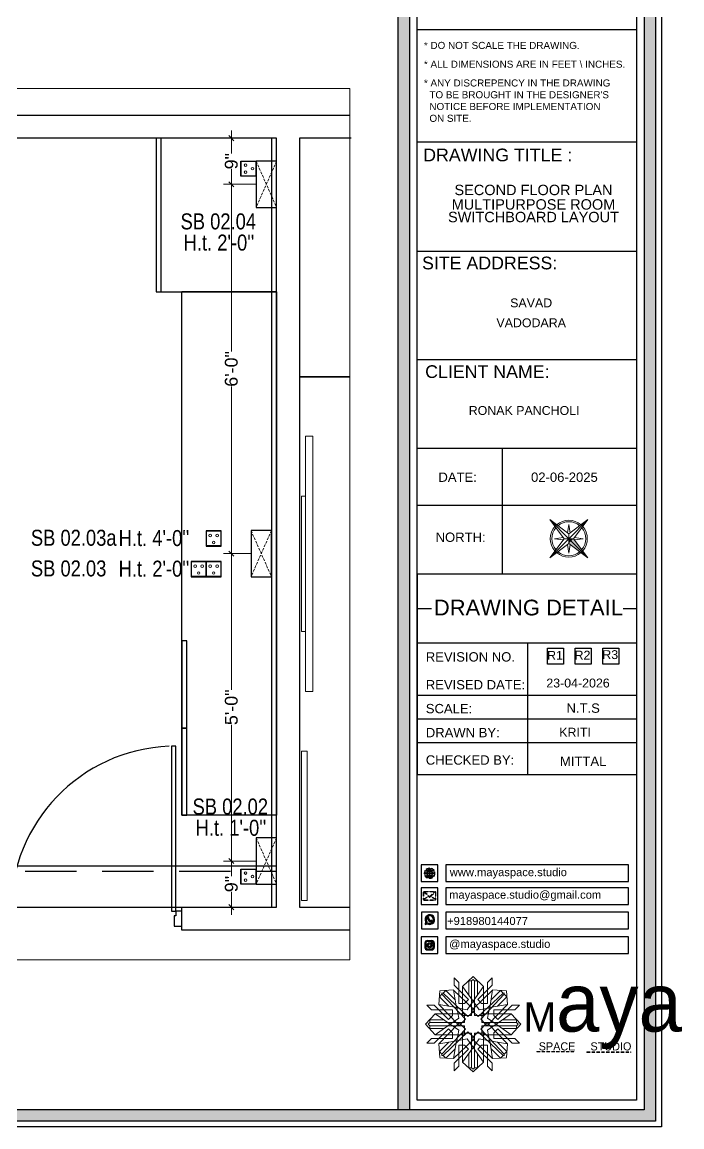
# Model space of a CAD drawing. Header units: millimetres. Extents: x 145796 to 148307, y -176303 to -174465.
# Drawn here: x 146102.1 to 146230.8, y -175197.9 to -174982.4 of the extents above; entities that cross this region are included whole.
import ezdxf
from ezdxf.enums import TextEntityAlignment as Align

# ---------------------------------------------------------------- set-up
doc = ezdxf.new("R2010")
doc.units = ezdxf.units.MM
doc.header["$MEASUREMENT"] = 0
doc.header["$PDMODE"] = 2
for name, pattern in [('DASHED', [0.75, 0.5, -0.25]), ('DASHED2', [0.375, 0.25, -0.125]), ('DASHEDX2', [1.5, 1, -0.5])]:
    doc.linetypes.add(name, pattern=pattern)
doc.layers.get('Defpoints').update_dxf_attribs({"color": 220})
doc.layers.add('AR ELE-5', color=134, linetype='Continuous')
for name, color, linetype, lineweight in [('Dimension', 10, 'DASHEDX2', 20), ('ELEC-wires', 1, 'DASHED2', 13), ('ELEVATION ( SPIRAL STAIR )', 250, 'Continuous', 9), ('FUR1', 1, 'Continuous', 0), ('FURNITURE', 32, 'Continuous', 9), ('FURNITURE-1', 252, 'Continuous', 13), ('hatch-rcc', 251, 'Continuous', 9), ('Labelling', 1, 'Continuous', 25), ('NAME PLATE', 7, 'Continuous', 25), ('SECOND FLOOR', 7, 'Continuous', 9), ('SECOND FLOOR  ( PLINE )', 251, 'Continuous', 30), ('title block', 7, 'Continuous', 9), ('wall', 7, 'Continuous', 30)]:
    doc.layers.add(name, color=color, linetype=linetype, lineweight=lineweight)
doc.layers.add('XX~SLAB ( PLINE )', color=251, linetype='Continuous', plot=False)
doc.styles.add('Aerial', font='arial.ttf')
doc.styles.add('Arial', font='arial.ttf')
doc.styles.get("Standard").update_dxf_attribs({"font": 'arial.ttf', "height": 6})
doc.styles.add('style4', font='ARIALN.TTF')
doc.dimstyles.new('Cn_BT_9 ( BOLD )', dxfattribs={"dimtxt": 2.5, "dimasz": 1, "dimexe": 1.5, "dimexo": 0, "dimgap": 0.09, "dimtad": 0, "dimdec": 0, "dimzin": 3, "dimdsep": 46, "dimlunit": 4, "dimtxsty": 'Aerial', "dimblk": 'OBLIQUE', "dimcen": 0.09, "dimdle": 1.5, "dimclrd": 1, "dimclre": 1, "dimclrt": 5, "dimadec": 0, "dimazin": 0, "dimtfac": 0.75, "dimtdec": 0, "dimtofl": 0, "dimtmove": 0, "dimatfit": 3, "dimldrblk": 'OBLIQUE', "dimfxl": 0, "dimtolj": 1, "dimtzin": 0, "dimlwd": 15, "dimlwe": 15, "dimarcsym": 0})

# ---------------------------------------------------------------- blocks, each defined once
blk = doc.blocks.new('ceiling')
at = {"layer": 'FURNITURE', "color": 9, "lineweight": 30, "true_color": 0xc7c8ca}
for p, q in [((142904.89, -176849.37, -0.13), (143012.89, -176849.37, -0.13)), ((142902.89, -176935.37, -0.13), (142902.89, -176851.37, -0.13)), ((143014.89, -176851.37, -0.13), (143014.89, -176880.36, -0.13)), ((142907.89, -176852.37, -0.13), (143014.89, -176852.37, -0.13)), ((142905.89, -176932.37, -0.13), (142905.89, -176854.37, -0.13)), ((143113.89, -176876.42), (143095.39, -176876.42)), ((143011.89, -176883.36, -0.13), (142939.89, -176883.36, -0.13)), ((142936.89, -176886.36, -0.13), (142936.89, -176934.37, -0.13)), ((142926.89, -176934.37, -0.13), (142907.89, -176934.37, -0.13)), ((142927.89, -176935.37, -0.13), (142927.89, -176936.37, -0.13)), ((142933.89, -176937.37, -0.13), (142904.89, -176937.37, -0.13)), ((142969.89, -176977.47, -0.13), (142969.89, -176955.47, -0.13)), ((142969.89, -176955.47, -0.13), (143023.89, -176955.47, -0.13)), ((142996.89, -176955.47, -0.13), (142996.89, -176981.47, -0.13)), ((143023.89, -176955.47, -0.13), (143023.89, -176977.47, -0.13)), ((143023.89, -176955.47, -0.13), (143023.89, -176957.47, -0.13)), ((142967.89, -176957.47, -0.13), (142969.89, -176957.47, -0.13)), ((143023.89, -176957.47, -0.13), (143025.89, -176957.47, -0.13)), ((142965.89, -176981.47, -0.13), (142965.89, -176959.47, -0.13)), ((143027.89, -176959.47, -0.13), (143027.89, -176981.47, -0.13)), ((143019.89, -176981.47, -0.13), (142973.89, -176981.47, -0.13)), ((143021.89, -176987.47, -0.13), (142971.89, -176987.47, -0.13))]:
    blk.add_line(p, q, dxfattribs=at)
at = {"layer": 'FURNITURE', "color": 3, "linetype": 'DASHEDX2', "lineweight": 30, "ltscale": 10}
blk.add_line((142899.89, -176989.42, -0.13), (143113.89, -176989.42, -0.13), dxfattribs=at)
at = {"layer": 'FURNITURE', "color": 9, "lineweight": 30, "ltscale": 10, "true_color": 0xc7c8ca}
for points in [[(143090.39, -176876.42), (143113.89, -176876.42), (143113.89, -176846.42), (143090.39, -176846.42)], [(143090.39, -176876.42), (143091.39, -176876.42), (143091.39, -176846.42), (143090.39, -176846.42)], [(143112.89, -176996.42), (143113.89, -176996.42), (143113.89, -176846.42), (143112.89, -176846.42)], [(143113.89, -176876.42), (143113.89, -176978.5), (143095.39, -176978.5), (143095.39, -176876.42)], [(143096.39, -176961.5), (143096.39, -176944.5), (143095.39, -176944.5), (143095.39, -176961.5)], [(143096.39, -176978.5), (143096.39, -176961.5), (143095.39, -176961.5), (143095.39, -176978.5)], [(143113.89, -176996.42), (143113.89, -176988.42), (142899.89, -176988.42), (142899.89, -176996.42)]]:
    blk.add_lwpolyline(points, close=True, dxfattribs=at)
at = {"layer": 'FURNITURE', "color": 9, "lineweight": 25, "true_color": 0xc7c8ca, "elevation": -0.13}
blk.add_lwpolyline([(142927.89, -176992.42, 1), (142931.89, -176992.42, -1), (142935.89, -176992.42, 1), (142939.89, -176992.42, -1), (142943.89, -176992.42, 1), (142947.89, -176992.42, -1), (142951.89, -176992.42, 1), (142955.89, -176992.42, -1), (142959.89, -176992.42, 1), (142963.89, -176992.42, -1), (142967.89, -176992.42, 1), (142971.89, -176992.42, -1), (142975.89, -176992.42, 1), (142979.89, -176992.42, -1), (142983.89, -176992.42, 1), (142987.89, -176992.42, -1), (142991.89, -176992.42, 1), (142995.89, -176992.42, -1), (142999.89, -176992.42, 1), (143003.89, -176992.42, -1), (143007.89, -176992.42, 1), (143011.89, -176992.42, -1), (143015.89, -176992.42, 1), (143019.89, -176992.42, -0.414214), (143021.89, -176990.42, -0.414214)], format="xyb", dxfattribs=at)
at = {"layer": 'FURNITURE', "color": 9, "lineweight": 30, "true_color": 0xc7c8ca}
for centre, radius, start, end in [((142904.89, -176851.37, -0.13), 2, 90, 180), ((143012.89, -176851.37, -0.13), 2, 0, 90), ((142907.89, -176854.37, -0.13), 2, 90, 180), ((143011.89, -176880.36, -0.13), 3, 270, 0), ((142939.89, -176886.36, -0.13), 3, 90, 180), ((142907.89, -176932.37, -0.13), 2, 180, 270), ((142904.89, -176935.37, -0.13), 2, 180, 270), ((142926.89, -176935.37, -0.13), 1, 0, 90), ((142933.89, -176934.37, -0.13), 3, 270, 0), ((142926.89, -176936.37, -0.13), 1, 270, 0), ((142967.89, -176959.47, -0.13), 2, 90, 180), ((143025.89, -176959.47, -0.13), 2, 0, 90), ((142973.89, -176977.47, -0.13), 4, 180, 270), ((143019.89, -176977.47, -0.13), 4, 270, 0), ((142971.89, -176981.47, -0.13), 6, 180, 270), ((143021.89, -176981.47, -0.13), 6, 270, 0)]:
    blk.add_arc(centre, radius, start, end, dxfattribs=at)
blk = doc.blocks.new('FSFSF')
at = {"color": 42, "lineweight": 5, "true_color": 0xe0ac11}
for p, q in [((28600.03, 143.51), (28600.03, 140.16)), ((28602.15, 141.41), (28600.03, 143.51)), ((28606.47, 133.76), (28600.03, 140.16)), ((28602.15, 141.41), (28602.15, 131.95)), ((28603.86, 139.69), (28608.58, 144.08)), ((28603.86, 126.58), (28603.86, 139.69)), ((28603.86, 139.69), (28608.58, 133.02)), ((28607.9, 142.22), (28606.58, 142.22)), ((28606.58, 142.22), (28606.58, 135.84)), ((28607.9, 142.22), (28608.58, 142.85)), ((28607.9, 142.22), (28607.9, 126.58)), ((28613.31, 139.69), (28608.58, 144.08)), ((28609.27, 142.22), (28608.59, 142.85)), ((28613.31, 139.69), (28608.59, 133.02)), ((28609.27, 142.22), (28609.27, 126.58)), ((28609.27, 142.22), (28610.59, 142.22)), ((28610.59, 142.22), (28610.59, 135.84)), ((28610.7, 133.76), (28617.14, 140.16)), ((28613.31, 126.58), (28613.31, 139.69)), ((28615.02, 141.41), (28617.14, 143.51)), ((28615.02, 141.41), (28615.02, 131.95)), ((28617.14, 143.51), (28617.14, 140.16)), ((28593.19, 131.45), (28593.54, 137.71)), ((28593.39, 135), (28594.56, 136.12)), ((28593.39, 135), (28597.6, 130.78)), ((28599.8, 138.06), (28593.54, 137.71)), ((28595.12, 136.69), (28594.53, 136.69)), ((28594.56, 136.12), (28594.56, 136.71)), ((28605.17, 124.98), (28594.56, 136.12)), ((28596.24, 137.86), (28595.12, 136.69)), ((28606.27, 126.08), (28595.12, 136.69)), ((28596.24, 137.86), (28600.47, 133.65)), ((28601.03, 130), (28599.8, 138.06)), ((28599.8, 138.05), (28608.58, 129.56)), ((28617.37, 138.05), (28608.59, 129.56)), ((28610.9, 126.08), (28622.05, 136.69)), ((28612.02, 124.98), (28622.62, 136.12)), ((28616.14, 130), (28617.37, 138.06)), ((28620.93, 137.86), (28616.7, 133.65)), ((28617.37, 138.06), (28623.63, 137.71)), ((28623.8, 135), (28619.59, 130.78)), ((28620.93, 137.86), (28622.05, 136.69)), ((28622.05, 136.69), (28622.64, 136.69)), ((28622.62, 136.12), (28622.62, 136.71)), ((28623.8, 135), (28622.62, 136.12)), ((28624, 131.45), (28623.65, 137.71)), ((28587.73, 131.22), (28591.08, 131.22)), ((28589.84, 129.1), (28587.73, 131.22)), ((28597.49, 124.78), (28591.08, 131.22)), ((28593.19, 131.45), (28601.69, 122.67)), ((28601.25, 130.22), (28593.19, 131.45)), ((28605.86, 129.18), (28601.03, 130)), ((28602.07, 125.39), (28601.25, 130.22)), ((28604.75, 131.95), (28602.15, 131.95)), ((28606.47, 133.76), (28604.75, 131.95)), ((28605.86, 129.18), (28608.58, 133.02)), ((28607.9, 128.92), (28608.58, 129.56)), ((28611.31, 129.18), (28608.59, 133.02)), ((28609.27, 128.92), (28608.59, 129.56)), ((28610.7, 133.76), (28612.42, 131.95)), ((28611.31, 129.18), (28616.14, 130)), ((28612.42, 131.95), (28615.02, 131.95)), ((28615.12, 125.39), (28615.94, 130.22)), ((28623.99, 131.45), (28615.5, 122.67)), ((28615.94, 130.22), (28624, 131.45)), ((28619.7, 124.78), (28626.1, 131.22)), ((28629.45, 131.22), (28626.1, 131.22)), ((28627.34, 129.1), (28629.45, 131.22)), ((28591.56, 127.39), (28587.17, 122.66)), ((28589.03, 123.35), (28589.03, 124.67)), ((28589.03, 124.67), (28595.4, 124.67)), ((28589.84, 129.1), (28599.29, 129.1)), ((28604.66, 127.39), (28591.56, 127.39)), ((28591.56, 127.39), (28598.23, 122.67)), ((28597.49, 124.78), (28599.29, 126.5)), ((28602.07, 125.39), (28598.23, 122.67)), ((28599.29, 126.5), (28599.29, 129.1)), ((28605.17, 124.98), (28602.97, 122.67)), ((28603.68, 126.54), (28603.68, 127.39)), ((28604.66, 126.54), (28603.68, 126.54)), ((28604.71, 127.57), (28603.86, 127.57)), ((28607.9, 126.58), (28603.86, 126.58)), ((28604.66, 123.35), (28604.66, 127.39)), ((28604.7, 126.58), (28604.71, 127.57)), ((28606.27, 126.08), (28608.58, 128.27)), ((28607.9, 128.92), (28608.58, 128.27)), ((28609.27, 128.92), (28608.59, 128.27)), ((28610.9, 126.08), (28608.59, 128.27)), ((28609.27, 126.58), (28613.31, 126.58)), ((28612.02, 124.98), (28614.21, 122.67)), ((28612.46, 126.58), (28612.46, 127.57)), ((28612.46, 127.57), (28613.31, 127.57)), ((28612.52, 123.35), (28612.52, 127.39)), ((28612.52, 127.39), (28625.63, 127.39)), ((28612.52, 126.54), (28613.51, 126.54)), ((28613.51, 126.54), (28613.51, 127.39)), ((28615.12, 125.39), (28618.96, 122.67)), ((28627.34, 129.1), (28617.89, 129.1)), ((28617.89, 126.5), (28617.89, 129.1)), ((28619.7, 124.78), (28617.89, 126.5)), ((28625.63, 127.39), (28618.96, 122.67)), ((28628.16, 124.67), (28621.78, 124.67)), ((28625.63, 127.39), (28630.02, 122.66)), ((28628.16, 123.35), (28628.16, 124.67)), ((28591.56, 117.94), (28587.17, 122.66)), ((28589.03, 123.35), (28588.4, 122.67)), ((28589.03, 121.98), (28588.4, 122.65)), ((28589.03, 123.35), (28604.66, 123.35)), ((28589.03, 121.98), (28604.66, 121.98)), ((28589.03, 121.98), (28589.03, 120.66)), ((28589.03, 120.66), (28595.4, 120.66)), ((28597.49, 120.54), (28591.08, 114.11)), ((28591.56, 117.94), (28598.23, 122.65)), ((28593.19, 113.88), (28601.69, 122.65)), ((28605.17, 120.35), (28594.56, 109.2)), ((28597.49, 120.54), (28599.29, 118.83)), ((28602.07, 119.94), (28598.23, 122.65)), ((28602.07, 119.94), (28601.25, 115.1)), ((28602.33, 123.35), (28601.69, 122.67)), ((28602.33, 121.98), (28601.69, 122.65)), ((28602.33, 123.35), (28602.97, 122.67)), ((28602.33, 121.98), (28602.97, 122.65)), ((28605.17, 120.35), (28602.97, 122.65)), ((28604.66, 121.98), (28604.66, 117.94)), ((28612.02, 120.35), (28614.21, 122.65)), ((28612.02, 120.35), (28622.62, 109.2)), ((28628.16, 123.35), (28612.52, 123.35)), ((28612.52, 121.98), (28612.52, 117.94)), ((28628.16, 121.98), (28612.52, 121.98)), ((28614.85, 123.35), (28614.21, 122.67)), ((28614.85, 121.98), (28614.21, 122.65)), ((28614.85, 123.35), (28615.5, 122.67)), ((28614.85, 121.98), (28615.5, 122.65)), ((28615.12, 119.94), (28618.96, 122.65)), ((28615.12, 119.94), (28615.94, 115.1)), ((28623.99, 113.88), (28615.5, 122.65)), ((28619.7, 120.54), (28617.89, 118.83)), ((28625.63, 117.94), (28618.96, 122.65)), ((28619.7, 120.54), (28626.1, 114.11)), ((28628.16, 120.66), (28621.78, 120.66)), ((28625.63, 117.94), (28630.02, 122.66)), ((28628.16, 123.35), (28628.78, 122.67)), ((28628.16, 121.98), (28628.78, 122.65)), ((28628.16, 121.98), (28628.16, 120.66)), ((28589.84, 116.23), (28587.73, 114.11)), ((28589.84, 116.23), (28599.29, 116.23)), ((28604.66, 117.94), (28591.56, 117.94)), ((28601.25, 115.1), (28593.19, 113.87)), ((28593.39, 110.32), (28597.6, 114.55)), ((28606.27, 119.15), (28595.12, 108.54)), ((28599.29, 118.83), (28599.29, 116.23)), ((28599.8, 107.17), (28608.58, 115.67)), ((28601.03, 115.23), (28599.8, 107.17)), ((28605.86, 116.05), (28601.03, 115.23)), ((28604.66, 118.78), (28603.68, 118.78)), ((28603.68, 118.78), (28603.68, 117.94)), ((28607.9, 118.65), (28603.86, 118.65)), ((28603.86, 118.65), (28603.86, 105.54)), ((28604.71, 117.66), (28603.86, 117.66)), ((28604.7, 118.65), (28604.71, 117.66)), ((28605.86, 116.05), (28608.58, 112.21)), ((28606.27, 119.15), (28608.58, 116.96)), ((28607.9, 103.01), (28607.9, 118.65)), ((28607.9, 116.31), (28608.58, 116.96)), ((28607.9, 116.31), (28608.58, 115.67)), ((28610.9, 119.15), (28608.59, 116.96)), ((28609.27, 116.31), (28608.59, 116.96)), ((28609.27, 116.31), (28608.59, 115.67)), ((28611.31, 116.05), (28608.59, 112.21)), ((28617.37, 107.17), (28608.59, 115.67)), ((28609.27, 118.65), (28613.31, 118.65)), ((28609.27, 103.01), (28609.27, 118.65)), ((28610.9, 119.15), (28622.05, 108.54)), ((28611.31, 116.05), (28616.14, 115.23)), ((28612.46, 118.65), (28612.46, 117.66)), ((28612.46, 117.66), (28613.31, 117.66)), ((28612.52, 118.78), (28613.51, 118.78)), ((28612.52, 117.94), (28625.63, 117.94)), ((28613.31, 118.65), (28613.31, 105.54)), ((28613.51, 118.78), (28613.51, 117.94)), ((28615.94, 115.1), (28624, 113.87)), ((28616.14, 115.23), (28617.37, 107.17)), ((28617.89, 118.83), (28617.89, 116.23)), ((28627.34, 116.23), (28617.89, 116.23)), ((28623.8, 110.32), (28619.59, 114.55)), ((28627.34, 116.23), (28629.45, 114.11)), ((28587.73, 114.11), (28591.08, 114.11)), ((28593.19, 113.87), (28593.54, 107.62)), ((28593.39, 110.32), (28594.56, 109.2)), ((28596.24, 107.37), (28600.47, 111.58)), ((28606.47, 111.47), (28600.03, 105.07)), ((28602.15, 103.82), (28602.15, 113.27)), ((28604.75, 113.27), (28602.15, 113.27)), ((28603.86, 105.54), (28608.58, 112.21)), ((28606.47, 111.47), (28604.75, 113.27)), ((28613.31, 105.54), (28608.59, 112.21)), ((28610.7, 111.47), (28612.42, 113.27)), ((28610.7, 111.47), (28617.14, 105.07)), ((28612.42, 113.27), (28615.02, 113.27)), ((28615.02, 103.82), (28615.02, 113.27)), ((28620.93, 107.37), (28616.7, 111.58)), ((28623.8, 110.32), (28622.62, 109.2)), ((28624, 113.87), (28623.65, 107.62)), ((28629.45, 114.11), (28626.1, 114.11)), ((28599.8, 107.17), (28593.54, 107.52)), ((28595.12, 108.54), (28594.53, 108.54)), ((28594.56, 109.2), (28594.56, 108.61)), ((28596.24, 107.37), (28595.12, 108.54)), ((28600.03, 101.71), (28600.03, 105.07)), ((28603.86, 105.54), (28608.58, 101.15)), ((28606.58, 103.01), (28606.58, 109.38)), ((28613.31, 105.54), (28608.58, 101.15)), ((28610.59, 103.01), (28610.59, 109.38)), ((28617.14, 101.71), (28617.14, 105.07)), ((28617.37, 107.17), (28623.63, 107.52)), ((28620.93, 107.37), (28622.05, 108.54)), ((28622.05, 108.54), (28622.64, 108.54)), ((28622.62, 109.2), (28622.62, 108.61)), ((28602.15, 103.82), (28600.03, 101.71)), ((28607.9, 103.01), (28606.58, 103.01)), ((28607.9, 103.01), (28608.58, 102.38)), ((28609.27, 103.01), (28608.59, 102.38)), ((28609.27, 103.01), (28610.59, 103.01)), ((28615.02, 103.82), (28617.14, 101.71))]:
    blk.add_line(p, q, dxfattribs=at)
blk = doc.blocks.new('hgwg')
at = {"layer": 'Dimension', "true_color": 0xd39e00}
h = blk.add_hatch(color=42, dxfattribs=at)
h.dxf.hatch_style = 1
h.paths.add_polyline_path([(27505.71, 45.05), (27494.27, 45.05), (27494.27, 44.9), (27505.71, 44.9)])
h = blk.add_hatch(color=42, dxfattribs=at)
h.dxf.hatch_style = 1
h.paths.add_polyline_path([(27523.3, 44.9), (27509.68, 44.9), (27509.68, 44.75), (27523.3, 44.75)])
at = {"layer": 'Dimension', "color": 42, "true_color": 0xd39e00}
for p, q in [((27494.27, 45.05), (27505.71, 45.05)), ((27494.27, 44.9), (27494.27, 45.05)), ((27494.27, 44.9), (27505.71, 44.9)), ((27505.71, 45.05), (27505.71, 44.9)), ((27509.68, 44.9), (27523.3, 44.9)), ((27509.68, 44.9), (27509.68, 44.75)), ((27509.68, 44.75), (27523.3, 44.75)), ((27523.3, 44.75), (27523.3, 44.9))]:
    blk.add_line(p, q, dxfattribs=at)
at = {"layer": 'Dimension', "color": 42, "true_color": 0xd39e00, "attachment_point": 1}
for s, width, insert, char_height in [('{\\fCinzel|b0|i0|c0|p2;\\H1.5x;M\\fAmsterdam One|b0|i0|c0|p2;\\H2x;aya}', 85.3277, (27490.17, 69.17), 6), ('{\\fCinzel|b0|i0|c0|p0;SPACE     STUDIO}', 66.129, (27494.83, 47.86), 2.5)]:
    blk.add_mtext_dynamic_manual_height_columns(s, width=width, gutter_width=30, heights=[0], dxfattribs=dict(at, insert=insert, char_height=char_height))
blk = doc.blocks.new('QEGW4TG')
at = {"layer": 'Dimension', "true_color": 0x000000}
h = blk.add_hatch(color=18, dxfattribs=at)
h.dxf.hatch_style = 1
h.paths.add_polyline_path([(2.69, 1.93, 0.170513), (2.95, 1.97, 0.190337), (3.11, 2.18, 0.316231), (3.07, 2.28), (2.79, 2.37, 0.273721), (2.69, 2.34, 0.040749), (2.63, 2.27, -0.441282), (2.53, 2.25, -0.11828), (2.06, 2.64, -0.441282), (2.07, 2.74, 0.040749), (2.13, 2.81, 0.290083), (2.14, 2.92), (2.01, 3.18, 0.316231), (1.91, 3.2, 0.190337), (1.73, 3, 0.170513), (1.72, 2.74, 0.252784)], flags=0)
h.paths.add_polyline_path([(1.19, 1.98), (1.03, 1.3, 0.550912), (1.11, 1.23), (1.75, 1.39, 6.344125)])
h.paths.add_polyline_path([(1.81, 1.7), (1.4, 1.6), (1.5, 2.03, -9.071339)], flags=16)
h.paths.add_polyline_path([(3.11, 2.16, -0.17811), (2.95, 1.97, -0.170513), (2.69, 1.93, -0.252784), (1.72, 2.74, -0.170513), (1.73, 3, -0.17811), (1.89, 3.19, -0.370089), (2.01, 3.18), (2.14, 2.92, -0.307185), (2.13, 2.8, -0.041087), (2.06, 2.73, 0.321676), (2.05, 2.65, 0.126524), (2.55, 2.24, 0.312216), (2.62, 2.26, -0.041087), (2.68, 2.34, -0.290673), (2.79, 2.37), (3.07, 2.28, -0.370089)], flags=0)
h = blk.add_hatch(color=18, dxfattribs=at)
h.dxf.hatch_style = 1
h.paths.add_polyline_path([(2.79, 2.37, 0.273721), (2.69, 2.34, 0.040749), (2.63, 2.27, -0.441282), (2.53, 2.25, -0.11828), (2.06, 2.64, -0.441282), (2.07, 2.74, 0.040749), (2.13, 2.81, 0.290083), (2.14, 2.92), (2.01, 3.18, 0.316231), (1.91, 3.2, 0.190337), (1.73, 3, 0.170513), (1.72, 2.74, 0.252784), (2.69, 1.93, 0.170513), (2.95, 1.97, 0.190337), (3.11, 2.18, 0.316231), (3.07, 2.28)])
for p, q in [((2.01, 3.18), (2.14, 2.92)), ((1.19, 1.98), (1.03, 1.3)), ((1.1, 1.23), (1.75, 1.39)), ((1.5, 2.03), (1.4, 1.6)), ((1.4, 1.6), (1.81, 1.7)), ((3.07, 2.28), (2.8, 2.36))]:
    blk.add_line(p, q)
blk.add_lwpolyline([(0, 0), (4.68, 0), (4.68, 4.68), (0, 4.68)], close=True)
for centre, radius, start, end in [((2.39, 2.56), 1.34, 241.4727, 205.6422), ((2.39, 2.56), 1.04, 235.9962, 210.8333), ((2.07, 2.87), 0.364, 118.9685, 159.3648), ((1.94, 3.12), 0.0896, 41.8985, 123.1344), ((1.09, 1.29), 0.0598, 164.8483, 282.1458), ((2.09, 2.87), 0.39, 159.7007, 198.4072), ((2.96, 3.23), 1.33, 201.4218, 258.1669), ((2.11, 2.68), 0.066, 135.9932, 224.8892), ((1.67, 3.16), 0.586, 312.4617, 321.8728), ((3.12, 3.42), 1.31, 216.5455, 243.5279), ((2.05, 2.87), 0.104, 320.3924, 28.6971), ((2.57, 2.3), 0.066, 234.2482, 323.1441), ((3.11, 1.94), 0.586, 137.2645, 146.6756), ((2.76, 2.27), 0.104, 70.4402, 138.745), ((2.75, 2.31), 0.39, 260.7301, 299.4366), ((2.76, 2.29), 0.364, 299.7725, 340.1688), ((3.03, 2.2), 0.0896, 336.0029, 57.2388)]:
    blk.add_arc(centre, radius, start, end)
blk = doc.blocks.new('ASGERG')
at = {"layer": 'Dimension', "true_color": 0x000000}
h = blk.add_hatch(color=18, dxfattribs=at)
h.dxf.hatch_style = 1
h.paths.add_polyline_path([(0.99, 1.7, 0.353872), (1.69, 1.03), (2.96, 1.03, 0.353872), (3.66, 1.7), (3.66, 2.99, 0.353872), (2.96, 3.67), (1.69, 3.67, 0.353872), (0.99, 2.99)])
h.paths.add_polyline_path([(1.27, 2.97, -0.353872), (1.72, 3.4), (2.94, 3.4, -0.353872), (3.38, 2.97), (3.38, 1.72, -0.353872), (2.94, 1.3), (1.72, 1.3, -0.353872), (1.27, 1.72)], flags=16)
h.paths.add_polyline_path([(3.02, 2.35, -1), (1.64, 2.35, -1)], flags=0)
h.paths.add_polyline_path([(2.74, 2.35, -1), (1.92, 2.35, -1)], flags=0)
h.paths.add_polyline_path([(2.86, 3.02, -1), (3.19, 3.02, -1)], flags=0)
h.paths.add_polyline_path([(1.64, 2.35, 1), (3.02, 2.35, 1)], flags=0)
h = blk.add_hatch(color=18, dxfattribs=at)
h.dxf.hatch_style = 1
h.paths.add_polyline_path([(3.19, 3.02, 1), (2.86, 3.02, 1)])
h = blk.add_hatch(color=18, dxfattribs=at)
h.dxf.hatch_style = 1
h.paths.add_polyline_path([(1.64, 2.35, 1), (3.02, 2.35, 1)])
h.paths.add_polyline_path([(2.74, 2.35, -1), (1.92, 2.35, -1)], flags=16)
for p, q in [((1.69, 3.67), (2.96, 3.67)), ((2.94, 3.4), (1.72, 3.4)), ((0.99, 2.99), (0.99, 1.7)), ((1.27, 2.97), (1.27, 1.72)), ((1.69, 1.03), (2.96, 1.03)), ((2.94, 1.3), (1.72, 1.3)), ((3.38, 2.97), (3.38, 1.72)), ((3.66, 2.99), (3.66, 1.7))]:
    blk.add_line(p, q)
blk.add_lwpolyline([(0, 0), (4.68, 0), (4.68, 4.68), (0, 4.68)], close=True)
for centre, radius in [((3.02, 3.02), 0.168), ((2.33, 2.35), 0.694), ((2.33, 2.35), 0.414)]:
    blk.add_circle(centre, radius)
for centre, radius, start, end in [((1.76, 2.89), 0.778, 94.8631, 172.8127), ((1.76, 2.91), 0.491, 94.8631, 172.8127), ((2.9, 2.91), 0.491, 7.1873, 85.1369), ((2.89, 2.89), 0.778, 7.1873, 85.1369), ((1.76, 1.8), 0.778, 187.1873, 265.1369), ((1.76, 1.78), 0.491, 187.1873, 265.1369), ((2.9, 1.78), 0.491, 274.8631, 352.8127), ((2.89, 1.8), 0.778, 274.8631, 352.8127)]:
    blk.add_arc(centre, radius, start, end)
blk = doc.blocks.new('ETYETE')
at = {"layer": 'Dimension', "true_color": 0x000000}
h = blk.add_hatch(color=18, dxfattribs=at)
h.dxf.hatch_style = 1
h.paths.add_polyline_path([(3.76, 1.14, 0.414214), (4.12, 1.5), (4.12, 3.29, 0.414214), (3.76, 3.65), (0.92, 3.65, 0.414214), (0.56, 3.29), (0.56, 1.5, 0.414214), (0.92, 1.14)])
h.paths.add_polyline_path([(2.61, 2.22), (3.92, 1.34, -0.198912), (3.76, 1.28), (0.92, 1.28, -0.198912), (0.76, 1.34), (2.08, 2.22), (2.34, 1.98)], flags=16)
h.paths.add_polyline_path([(2.34, 2.16), (0.89, 3.51, -0.028783), (0.92, 3.52), (3.76, 3.52, -0.028783), (3.79, 3.51)], flags=16)
h.paths.add_polyline_path([(2.71, 2.32), (3.92, 3.45, -0.202482), (3.99, 3.29), (3.99, 1.5, -0.043076), (3.98, 1.46)], flags=16)
h.paths.add_polyline_path([(1.98, 2.32), (0.7, 1.46, -0.043076), (0.7, 1.5), (0.7, 3.29, -0.202482), (0.76, 3.45)], flags=16)
blk.add_lwpolyline([(0, 0), (4.68, 0), (4.68, 4.68), (0, 4.68)], close=True)
at = {"layer": 'Dimension', "color": 18, "true_color": 0x000000}
for p, q in [((0.56, 3.29), (0.56, 1.5)), ((0.7, 3.29), (0.7, 1.5)), ((0.76, 3.45), (1.98, 2.32)), ((0.89, 3.51), (2.34, 2.16)), ((0.92, 3.65), (3.76, 3.65)), ((0.92, 3.52), (3.76, 3.52)), ((2.34, 2.16), (3.79, 3.51)), ((2.71, 2.32), (3.92, 3.45)), ((3.99, 3.29), (3.99, 1.5)), ((4.12, 3.29), (4.12, 1.5)), ((0.7, 1.46), (1.98, 2.32)), ((0.76, 1.34), (2.08, 2.22)), ((0.92, 1.28), (3.76, 1.28)), ((0.92, 1.14), (3.76, 1.14)), ((2.08, 2.22), (2.34, 1.98)), ((2.34, 1.98), (2.61, 2.22)), ((3.92, 1.34), (2.61, 2.22)), ((3.98, 1.46), (2.71, 2.32))]:
    blk.add_line(p, q, dxfattribs=at)
for centre, radius, start, end in [((0.92, 3.29), 0.358, 90, 180), ((0.92, 3.29), 0.224, 134.2136, 180), ((0.92, 3.29), 0.224, 90, 96.5948), ((3.76, 3.29), 0.358, 0, 90), ((3.76, 3.29), 0.224, 83.4052, 90), ((3.76, 3.29), 0.224, 0, 45.7864), ((0.92, 1.5), 0.358, 180, 270), ((0.92, 1.5), 0.224, 180, 189.8662), ((0.92, 1.5), 0.224, 225, 270), ((3.76, 1.5), 0.358, 270, 0), ((3.76, 1.5), 0.224, 270, 315), ((3.76, 1.5), 0.224, 350.1338, 0)]:
    blk.add_arc(centre, radius, start, end, dxfattribs=at)
blk = doc.blocks.new('DTGWEGEARG')
at = {"layer": 'Dimension', "true_color": 0x000000}
h = blk.add_hatch(color=18, dxfattribs=at)
h.dxf.hatch_style = 1
h.paths.add_polyline_path([(3.83, 2.34, 1), (0.85, 2.34, 1)])
h.paths.add_polyline_path([(2.51, 1.01, 0.105795), (2.96, 1.58, -0.055205), (3.3, 1.41, -0.169822)], flags=16)
h.paths.add_polyline_path([(2.41, 1.12), (2.41, 1.69, -0.058279), (2.81, 1.63, -0.103353)], flags=16)
h.paths.add_polyline_path([(2.26, 1.13, -0.101741), (1.87, 1.63, -0.057171), (2.26, 1.69)], flags=16)
h.paths.add_polyline_path([(2.17, 1.01, -0.169822), (1.38, 1.41, -0.055205), (1.72, 1.58, 0.105795)], flags=16)
h.paths.add_polyline_path([(3.02, 1.72, 0.081336), (3.13, 2.27), (3.68, 2.27, -0.152069), (3.4, 1.52, 0.05687)], flags=16)
h.paths.add_polyline_path([(2.87, 1.77, 0.061945), (2.41, 1.84), (2.41, 2.27), (2.98, 2.27, -0.081344)], flags=16)
h.paths.add_polyline_path([(2.26, 1.84, 0.060923), (1.8, 1.77, -0.081344), (1.7, 2.27), (2.26, 2.27)], flags=16)
h.paths.add_polyline_path([(1.66, 1.72, 0.05687), (1.28, 1.52, -0.152069), (1, 2.27), (1.55, 2.27, 0.081336)], flags=16)
h.paths.add_polyline_path([(2.41, 2.42), (2.41, 2.83, 0.061945), (2.87, 2.91, -0.080009), (2.98, 2.42)], flags=16)
h.paths.add_polyline_path([(3.13, 2.42, 0.080116), (3.02, 2.96, 0.05687), (3.4, 3.16, 0.028258), (3.3, 3.27, -0.055205), (2.96, 3.1, 0.105795), (2.51, 3.67, -0.36029), (3.68, 2.42)], flags=16)
h.paths.add_polyline_path([(2.26, 2.42), (1.7, 2.42, -0.080009), (1.8, 2.91, 0.060923), (2.26, 2.84)], flags=16)
h.paths.add_polyline_path([(1.55, 2.42), (1, 2.42, -0.150466), (1.28, 3.16, 0.05687), (1.66, 2.96, 0.080116)], flags=16)
h.paths.add_polyline_path([(2.41, 2.98), (2.41, 3.56, -0.103353), (2.81, 3.05, -0.058279)], flags=16)
h.paths.add_polyline_path([(2.26, 2.99, -0.057171), (1.87, 3.05, -0.101741), (2.26, 3.55)], flags=16)
h.paths.add_polyline_path([(1.72, 3.1, -0.055205), (1.38, 3.27, -0.169822), (2.17, 3.67, 0.105795)], flags=16)
blk.add_lwpolyline([(0, 0), (4.68, 0), (4.68, 4.68), (0, 4.68)], close=True)
at = {"layer": 'Dimension', "color": 18, "true_color": 0x000000}
for p, q in [((2.26, 3.55), (2.26, 2.99)), ((2.41, 3.56), (2.41, 2.98)), ((1, 2.42), (1.55, 2.42)), ((1, 2.27), (1.55, 2.27)), ((1.7, 2.42), (2.26, 2.42)), ((1.7, 2.27), (2.26, 2.27)), ((2.26, 2.84), (2.26, 2.42)), ((2.26, 2.27), (2.26, 1.84)), ((2.26, 1.69), (2.26, 1.13)), ((2.41, 2.83), (2.41, 2.42)), ((2.41, 2.42), (2.98, 2.42)), ((2.41, 2.27), (2.98, 2.27)), ((2.41, 2.27), (2.41, 1.84)), ((2.41, 1.69), (2.41, 1.12)), ((3.13, 2.42), (3.68, 2.42)), ((3.13, 2.27), (3.68, 2.27))]:
    blk.add_line(p, q, dxfattribs=at)
blk.add_circle((2.34, 2.34), 1.49, dxfattribs=at)
for centre, radius, start, end in [((2.34, 2.34), 1.34, 142.3819, 176.6093), ((2.34, 4.74), 1.9, 236.1399, 249.1595), ((2.34, 2.34), 1.34, 97.3549, 135.9073), ((2.34, 4.74), 1.75, 236.7417, 249.3811), ((3.28, 2.34), 1.73, 129.9301, 154.0867), ((3.28, 2.34), 1.58, 130.1073, 153.3446), ((1.4, 2.34), 1.58, 26.6554, 50.2584), ((2.34, 2.34), 1.34, 3.3907, 82.6451), ((1.4, 2.34), 1.73, 25.9133, 50.0699), ((2.34, 4.74), 1.75, 290.6189, 303.2583), ((2.34, 4.74), 1.9, 290.8405, 303.8601), ((2.34, 2.34), 1.34, 183.0315, 217.6181), ((2.34, -0.06), 1.9, 110.8405, 123.8601), ((2.34, -0.06), 1.75, 110.6189, 123.2583), ((2.34, 2.34), 1.34, 224.0927, 262.6451), ((3.28, 2.34), 1.73, 159.0567, 177.3789), ((3.28, 2.34), 1.73, 182.3435, 200.9433), ((3.28, 2.34), 1.58, 158.8325, 177.1302), ((3.28, 2.34), 1.58, 182.5658, 201.1675), ((3.28, 2.34), 1.73, 205.9133, 230.0699), ((2.34, 4.74), 1.9, 253.6799, 267.6253), ((2.34, -0.06), 1.9, 92.3747, 106.3201), ((2.34, 4.74), 1.75, 254.3336, 267.422), ((2.34, -0.06), 1.75, 92.578, 105.6664), ((3.28, 2.34), 1.58, 206.6554, 229.8927), ((2.34, 4.74), 1.75, 272.3248, 285.6664), ((2.34, 4.74), 1.9, 272.1415, 286.3201), ((2.34, -0.06), 1.9, 73.6799, 87.8585), ((2.34, -0.06), 1.75, 74.3336, 87.6752), ((1.4, 2.34), 1.58, 309.7416, 333.3446), ((1.4, 2.34), 1.73, 309.9301, 334.0867), ((2.34, 2.34), 1.34, 277.3549, 315.9073), ((1.4, 2.34), 1.58, 2.8698, 21.1675), ((1.4, 2.34), 1.58, 338.8325, 357.4342), ((2.34, -0.06), 1.75, 56.7417, 69.3811), ((1.4, 2.34), 1.73, 2.6211, 20.9433), ((1.4, 2.34), 1.73, 339.0567, 357.6565), ((2.34, -0.06), 1.9, 56.1399, 69.1595), ((2.34, 2.34), 1.34, 322.3819, 356.9685)]:
    blk.add_arc(centre, radius, start, end, dxfattribs=at)
blk = doc.blocks.new('4t')
at = {"transparency": 33554607}
h = blk.add_hatch(color=1, dxfattribs=at)
h.dxf.hatch_style = 1
h.paths.add_polyline_path([(45531.33, -35822.29), (45529.23, -35821.83), (45528.09, -35837.01)])
h = blk.add_hatch(color=1, dxfattribs=at)
h.dxf.hatch_style = 1
h.paths.add_polyline_path([(45533.44, -35822.75), (45531.33, -35822.29), (45528.09, -35837.01)])
h = blk.add_hatch(color=1, dxfattribs=at)
h.dxf.hatch_style = 1
h.paths.add_polyline_path([(45531.8, -35820.19), (45529.23, -35821.83), (45531.33, -35822.29)])
h = blk.add_hatch(color=1, dxfattribs=at)
h.dxf.hatch_style = 1
h.paths.add_polyline_path([(45531.8, -35820.19), (45531.33, -35822.29), (45533.44, -35822.75)])
at = {"layer": 'title block', "color": 7, "lineweight": 9}
for p, q in [((45535.51, -35803.37), (45530.16, -35817.62)), ((45535.51, -35803.37), (45531.8, -35820.19)), ((45534.36, -35818.55), (45535.51, -35803.37)), ((45530.5, -35816.7), (45526.88, -35812.49)), ((45526.88, -35812.49), (45529.18, -35817.55)), ((45539.5, -35815.27), (45534.44, -35817.57)), ((45535.28, -35818.89), (45539.5, -35815.27)), ((45530.16, -35817.62), (45514.98, -35816.48)), ((45514.98, -35816.48), (45529.23, -35821.83)), ((45514.98, -35816.48), (45531.8, -35820.19)), ((45528.31, -35821.48), (45524.1, -35825.11)), ((45524.1, -35825.11), (45529.16, -35822.81)), ((45531.8, -35820.19), (45528.09, -35837.01)), ((45529.23, -35821.83), (45528.09, -35837.01)), ((45528.09, -35837.01), (45533.44, -35822.75)), ((45531.8, -35820.19), (45529.23, -35821.83)), ((45531.8, -35820.19), (45530.16, -35817.62)), ((45534.36, -35818.55), (45531.8, -35820.19)), ((45533.44, -35822.75), (45531.8, -35820.19)), ((45531.8, -35820.19), (45548.62, -35823.9)), ((45533.44, -35822.75), (45548.62, -35823.9)), ((45548.62, -35823.9), (45534.36, -35818.55)), ((45536.71, -35827.89), (45534.42, -35822.83)), ((45533.09, -35823.67), (45536.71, -35827.89))]:
    blk.add_line(p, q, dxfattribs=at)
for radius, start, end in [(11.79, 81.35997, 163.76651), (10.83, 82.42855, 162.69793), (10.83, 352.42855, 72.69793), (11.79, 351.35997, 73.76651), (11.79, 171.35997, 253.76651), (10.83, 172.42855, 252.69793), (11.79, 261.35997, 343.76651), (10.83, 262.42855, 342.69793)]:
    blk.add_arc((45531.8, -35820.19), radius, start, end, dxfattribs=at)
blk = doc.blocks.new('LAYOUT FILE')
at = {"layer": 'NAME PLATE', "true_color": 0xd39e00}
h = blk.add_hatch(color=42, dxfattribs=at)
h.paths.add_polyline_path([(3346889.83, -513806.18), (3346889.83, -514260.7), (3347535.56, -514260.7), (3347535.56, -513806.18)])
h.paths.add_polyline_path([(3346894.36, -513810.71), (3347531.03, -513810.71), (3347531.03, -514256.17), (3346894.36, -514256.17)], flags=16)
blk.add_hatch(color=42, dxfattribs=at).paths.add_polyline_path([(3347433.6, -514256.17), (3347438.13, -514256.17), (3347438.13, -513806.18), (3347433.6, -513806.18)])
at = {"layer": 'NAME PLATE', "color": 42, "true_color": 0xd39e00}
for p, q in [((3347527.96, -513828.55), (3347441.2, -513828.55)), ((3347527.96, -513872.99), (3347441.2, -513872.99)), ((3347527.96, -513916.26), (3347441.2, -513916.26)), ((3347527.96, -513959.27), (3347441.2, -513959.27)), ((3347527.96, -513994.31), (3347441.2, -513994.31)), ((3347474.77, -513994.31), (3347474.77, -514044.12)), ((3347527.96, -514016.86), (3347441.2, -514016.86)), ((3347527.96, -514044.12), (3347441.2, -514044.12)), ((3347441.2, -514044.12), (3347441.2, -514123.43)), ((3347527.96, -514044.12), (3347527.96, -514123.43)), ((3347441.2, -514057.72), (3347446.81, -514057.72)), ((3347522.72, -514057.72), (3347527.96, -514057.72)), ((3347441.2, -514071.32), (3347527.96, -514071.32)), ((3347484.98, -514123.43), (3347484.98, -514071.32)), ((3347527.96, -514092.16), (3347441.2, -514092.16)), ((3347527.96, -514101.55), (3347441.2, -514101.55)), ((3347527.96, -514110.94), (3347441.2, -514110.94)), ((3347441.2, -514123.43), (3347527.96, -514123.43))]:
    blk.add_line(p, q, dxfattribs=at)
for points in [[(3346887.56, -513803.91), (3347537.83, -513803.91), (3347537.83, -514262.96), (3346887.56, -514262.96)], [(3346889.83, -513806.18), (3347535.56, -513806.18), (3347535.56, -514260.7), (3346889.83, -514260.7)], [(3347433.6, -514256.17), (3347433.6, -513806.18), (3347438.13, -513806.18), (3347438.13, -514256.17)], [(3346894.36, -513810.71), (3347531.03, -513810.71), (3347531.03, -514256.17), (3346894.36, -514256.17)], [(3347441.2, -514252.44), (3347441.2, -513814.44), (3347527.96, -513814.44), (3347527.96, -514252.44)], [(3347492.73, -514073.33), (3347499.12, -514073.33), (3347499.12, -514079.72), (3347492.73, -514079.72)], [(3347503.67, -514073.33), (3347510.06, -514073.33), (3347510.06, -514079.72), (3347503.67, -514079.72)], [(3347514.62, -514073.33), (3347521.01, -514073.33), (3347521.01, -514079.72), (3347514.62, -514079.72)]]:
    blk.add_lwpolyline(points, close=True, dxfattribs=at)
at = {"layer": 'NAME PLATE', "color": 0}
for points in [[(3347452.43, -514165.84), (3347524.78, -514165.84), (3347524.78, -514159.23), (3347452.43, -514159.23)], [(3347452.43, -514174.87), (3347524.78, -514174.87), (3347524.78, -514168.26), (3347452.43, -514168.26)], [(3347452.46, -514184.5), (3347524.78, -514184.5), (3347524.78, -514177.88), (3347452.46, -514177.88)], [(3347452.43, -514194.36), (3347524.78, -514194.36), (3347524.78, -514187.74), (3347452.43, -514187.74)]]:
    blk.add_lwpolyline(points, close=True, dxfattribs=at)
at = {"layer": 'NAME PLATE', "xscale": 0.6215000753186288, "yscale": 0.6215000753186288, "zscale": 0.6215000753186288, "rotation": 57.43675864906671}
blk.add_blockref('4t', (3313507.76, -525897.34), dxfattribs=at)
at = {"layer": 'NAME PLATE', "color": 0, "xscale": 1.413658832510879, "yscale": 1.413658832510879, "zscale": 1.413658832510879}
for name, p in [('DTGWEGEARG', (3347442.76, -514165.84)), ('ETYETE', (3347442.76, -514174.87)), ('QEGW4TG', (3347442.8, -514184.5)), ('ASGERG', (3347442.76, -514194.36))]:
    blk.add_blockref(name, p, dxfattribs=at)
at = {"layer": 'NAME PLATE', "color": 42, "true_color": 0xd39e00}
for name, p, xscale, yscale, zscale in [('FSFSF', (3322302.67, -514330.17), 0.8794785156214666, 0.8794785156214666, 0.8794785156214666), ('hgwg', (3312200.76, -514290.9), 1.283459272116341, 1.283459272116341, 1.283459272116341)]:
    blk.add_blockref(name, p, dxfattribs=dict(at, xscale=xscale, yscale=yscale, zscale=zscale))
at = {"layer": 'NAME PLATE', "style": 'Arial'}
for s, height, p in [('DRAWING TITLE : ', 5.0338, (3347474.01, -513880.61)), ('SITE ADDRESS:', 5.0338, (3347469.85, -513923.39)), ('CLIENT NAME:', 5.0338, (3347468.93, -513966.4)), ('DATE:', 3.699, (3347457.17, -514007.54)), ('02-06-2025', 3.699, (3347499.44, -514007.54)), ('NORTH:', 3.699, (3347458.35, -514031.31)), ('DRAWING DETAIL', 6.2234, (3347485.18, -514060.42)), ('REVISION NO.', 3.6986, (3347462.21, -514078.69)), ('REVISED DATE: ', 3.6986, (3347464.94, -514089.72)), ('SCALE:', 3.699, (3347453.75, -514099.17)), ('DRAWN BY:', 3.699, (3347459.2, -514108.68)), ('CHECKED BY:', 3.6986, (3347462.07, -514119.53)), ('MITTAL', 3.699, (3347506.87, -514120.02))]:
    blk.add_text(s, height=height, dxfattribs=at).set_placement(p, align=Align.CENTER)
for s, insert, char_height, width, attachment_point in [('* DO NOT SCALE THE DRAWING.', (3347443.82, -513833.31, 0), 2.7974, 108.0765, 1), ('* ALL DIMENSIONS ARE IN FEET \\\\ INCHES.', (3347443.82, -513840.75, 0), 2.7974, 108.0765, 1), ("* ANY DISCREPENCY IN THE DRAWING \\P  TO BE BROUGHT IN THE DESIGNER'S\\P  NOTICE BEFORE IMPLEMENTATION \\P  ON SITE.", (3347443.82, -513848.18, 0), 2.7974, 108.0765, 1), ('N.T.S', (3347506.87, -514095.29, 0), 3.699, 7.2187, 2)]:
    blk.add_mtext(s, dxfattribs=dict(at, insert=insert, char_height=char_height, width=width, attachment_point=attachment_point))
at = {"layer": 'NAME PLATE', "color": 0, "char_height": 3.1609, "attachment_point": 1}
for s, width, gutter_width, insert in [('www.mayaspace.studio', 49.6053, 41.49, (3347454.06, -514160.52, 0)), ('mayaspace.studio@gmail.com', 30.9472, 25.89, (3347453.81, -514169.44, 0)), ('+918980144077', 120.6798, 25.89, (3347452.99, -514179.84, 0)), ('@mayaspace.studio', 30.9472, 25.89, (3347453.81, -514188.92, 0))]:
    blk.add_mtext_dynamic_manual_height_columns(s, width=width, gutter_width=gutter_width, heights=[0], dxfattribs=dict(at, insert=insert))
blk = doc.blocks.new('RGH')
at = {"color": 242, "linetype": 'DASHED', "true_color": 0xcd2027}
for p, q in [((130318.55, 18194.22), (130309.54, 18198.2)), ((130318.55, 18198.2), (130309.54, 18194.22))]:
    blk.add_line(p, q, dxfattribs=at)
at = {"layer": 'ELEC-wires', "color": 5, "linetype": 'ByBlock', "lineweight": 30, "ltscale": 4}
blk.add_lwpolyline([(130309.54, 18198.2), (130318.55, 18198.2), (130318.55, 18194.22), (130309.54, 18194.22)], close=True, dxfattribs=at)
blk = doc.blocks.new('erfer')
at = {"layer": 'hatch-rcc', "lineweight": 30}
blk.add_lwpolyline([(1905.9, -1304.21), (1908.38, -1304.21), (1908.38, -1306.73), (1905.9, -1306.73)], close=True, dxfattribs=at)
at = {"layer": 'hatch-rcc'}
blk.add_lwpolyline([(1905.96, -1304.28), (1908.31, -1304.28), (1908.31, -1306.66), (1905.96, -1306.66)], close=True, dxfattribs=at)
for centre in [(1907.14, -1304.81), (1906.56, -1305.95), (1907.72, -1305.95)]:
    blk.add_circle(centre, 0.211, dxfattribs=at)
blk = doc.blocks.new('_Oblique')
at = {"layer": 'wall', "color": 0, "lineweight": -2}
blk.add_line((-0.5, -0.5), (0.5, 0.5), dxfattribs=at)
blk = doc.blocks.new('*D121')
at = {"layer": 'Defpoints', "color": 0, "ltscale": 10, "transparency": 16777216}
for p in [(146147.78, -175146), (146142.95, -175155), (146147.78, -175155, -0.13)]:
    blk.add_point(p, dxfattribs=at)
at = {"layer": 'FURNITURE', "color": 1, "lineweight": 15, "ltscale": 10, "transparency": 16777216}
for p, q in [((146142.95, -175144.5), (146142.95, -175148.97)), ((146147.78, -175146), (146141.45, -175146)), ((146142.95, -175156.5), (146142.95, -175152.02)), ((146147.78, -175155), (146141.45, -175155))]:
    blk.add_line(p, q, dxfattribs=at)
for p, rotation in [((146142.95, -175146), 90), ((146142.95, -175155), 270)]:
    blk.add_blockref('_Oblique', p, dxfattribs=dict(at, rotation=rotation))
at = {"layer": 'FURNITURE', "color": 5, "ltscale": 10, "transparency": 16777216, "insert": (146142.95, -175150.5), "char_height": 2.5, "attachment_point": 5, "rotation": 90, "style": 'Aerial'}
blk.add_mtext('\\A1;9"', dxfattribs=at)
blk = doc.blocks.new('*D122')
at = {"layer": 'Defpoints', "color": 0, "ltscale": 10, "transparency": 16777216}
for p in [(146142.95, -175086.04), (146146.78, -175086.04), (146147.78, -175146)]:
    blk.add_point(p, dxfattribs=at)
at = {"layer": 'FURNITURE', "color": 1, "lineweight": 15, "ltscale": 10, "transparency": 16777216}
for p, q in [((146142.95, -175084.54), (146142.95, -175112.6)), ((146146.78, -175086.04), (146141.45, -175086.04)), ((146142.95, -175147.5), (146142.95, -175119.43)), ((146147.78, -175146), (146141.45, -175146))]:
    blk.add_line(p, q, dxfattribs=at)
for p, rotation in [((146142.95, -175086.04), 90), ((146142.95, -175146), 270)]:
    blk.add_blockref('_Oblique', p, dxfattribs=dict(at, rotation=rotation))
at = {"layer": 'FURNITURE', "color": 5, "ltscale": 10, "transparency": 16777216, "insert": (146142.95, -175116.02), "char_height": 2.5, "attachment_point": 5, "rotation": 90, "style": 'Aerial'}
blk.add_mtext('\\A1;5\'-0"', dxfattribs=at)
blk = doc.blocks.new('*D123')
at = {"layer": 'Defpoints', "color": 0, "ltscale": 10, "transparency": 16777216}
for p in [(146142.95, -175014), (146147.78, -175014, -0.13), (146146.78, -175086.04)]:
    blk.add_point(p, dxfattribs=at)
at = {"layer": 'FURNITURE', "color": 1, "lineweight": 15, "ltscale": 10, "transparency": 16777216}
for p, q in [((146142.95, -175012.5), (146142.95, -175046.6)), ((146147.78, -175014), (146141.45, -175014)), ((146142.95, -175087.54), (146142.95, -175053.44)), ((146146.78, -175086.04), (146141.45, -175086.04))]:
    blk.add_line(p, q, dxfattribs=at)
for p, rotation in [((146142.95, -175014), 90), ((146142.95, -175086.04), 270)]:
    blk.add_blockref('_Oblique', p, dxfattribs=dict(at, rotation=rotation))
at = {"layer": 'FURNITURE', "color": 5, "ltscale": 10, "transparency": 16777216, "insert": (146142.95, -175050.02), "char_height": 2.5, "attachment_point": 5, "rotation": 90, "style": 'Aerial'}
blk.add_mtext('\\A1;6\'-0"', dxfattribs=at)
blk = doc.blocks.new('*D124')
at = {"layer": 'Defpoints', "color": 0, "ltscale": 10, "transparency": 16777216}
for p in [(146142.95, -175005), (146151.77, -175005, -0.13), (146147.78, -175014, -0.13)]:
    blk.add_point(p, dxfattribs=at)
at = {"layer": 'FURNITURE', "color": 1, "lineweight": 15, "ltscale": 10, "transparency": 16777216}
for p, q in [((146142.95, -175003.5), (146142.95, -175007.97)), ((146151.77, -175005), (146141.45, -175005)), ((146142.95, -175015.5), (146142.95, -175011.02)), ((146147.78, -175014), (146141.45, -175014))]:
    blk.add_line(p, q, dxfattribs=at)
for p, rotation in [((146142.95, -175005), 90), ((146142.95, -175014), 270)]:
    blk.add_blockref('_Oblique', p, dxfattribs=dict(at, rotation=rotation))
at = {"layer": 'FURNITURE', "color": 5, "ltscale": 10, "transparency": 16777216, "insert": (146142.95, -175009.5), "char_height": 2.5, "attachment_point": 5, "rotation": 90, "style": 'Aerial'}
blk.add_mtext('\\A1;9"', dxfattribs=at)

msp = doc.modelspace()

# ---------------------------------------------------------------- linework, layer by layer
at = {"lineweight": 9}
for p, q in [((146158.86, -175063.11, -0.13), (146157.41, -175063.11, -0.13)), ((146157.41, -175063.11, -0.13), (146157.41, -175112.95, -0.13)), ((146158.86, -175112.95, -0.13), (146158.86, -175063.11, -0.13)), ((146157.41, -175074.81, -0.13), (146156.64, -175074.81, -0.13)), ((146156.64, -175074.81, -0.13), (146156.64, -175101.25, -0.13)), ((146157.41, -175101.25, -0.13), (146157.41, -175074.81, -0.13)), ((146156.64, -175101.25, -0.13), (146157.41, -175101.25, -0.13)), ((146157.41, -175112.95, -0.13), (146158.86, -175112.95, -0.13))]:
    msp.add_line(p, q, dxfattribs=at)
at = {"elevation": -0.13}
for points in [[(146132.12, -175155.81), (146132.12, -175123.61), (146131.26, -175123.61), (146131.26, -175155.81)], [(146133.27, -175155.81), (146132.12, -175155.81), (146132.12, -175156.67), (146131.83, -175156.67), (146131.83, -175158.68), (146133.27, -175158.68)]]:
    msp.add_lwpolyline(points, close=True, dxfattribs=at)
at = {"layer": 'AR ELE-5', "linetype": 'ByBlock', "ltscale": 15}
msp.add_arc((146132.17, -175155.83, -0.13), 32.25, 92.373, 179.9653, dxfattribs=at)
at = {"layer": 'ELEVATION ( SPIRAL STAIR )', "color": 5}
for p, q in [((146157.75, -175124.59, -0.13), (146156.6, -175124.59, -0.13)), ((146156.6, -175124.59, -0.13), (146156.6, -175153.69, -0.13)), ((146157.75, -175153.69, -0.13), (146157.75, -175124.59, -0.13)), ((146156.6, -175153.69, -0.13), (146157.75, -175153.69, -0.13))]:
    msp.add_line(p, q, dxfattribs=at)
at = {"layer": 'FURNITURE', "lineweight": 30}
for p, q in [((146166.32, -175005, -0.13), (146156.27, -175004.99, -0.13)), ((146156.27, -175004.99, -0.13), (146156.27, -175051.58, -0.13)), ((146156.27, -175051.58, -0.13), (146166.04, -175051.58, -0.13)), ((146166.04, -175051.58, -0.13), (146156.27, -175051.58, -0.13)), ((146156.27, -175051.58, -0.13), (146156.27, -175155, -0.13)), ((146156.27, -175155, -0.13), (146166.04, -175155, -0.13))]:
    msp.add_line(p, q, dxfattribs=at)
at = {"layer": 'Labelling', "lineweight": 0, "ltscale": 10}
for p, q in [((146166.04, -174995.32), (145917.9, -174995.32)), ((146166.04, -175165.25), (146166.04, -174995.32)), ((145917.9, -175165.25), (146166.04, -175165.25))]:
    msp.add_line(p, q, dxfattribs=at)
at = {"layer": 'SECOND FLOOR'}
for p, q in [((145928.77, -175000.5, -0.13), (146166.04, -175000.5, -0.13)), ((145937.77, -175005, -0.13), (146151.77, -175005, -0.13)), ((146151.77, -175005, -0.13), (146151.77, -175155, -0.13)), ((146156.27, -175005, -0.13), (146166.32, -175005, -0.13)), ((146156.27, -175155, -0.13), (146156.27, -175005, -0.13)), ((146151.77, -175159.5, -0.13), (146156.27, -175159.5, -0.13))]:
    msp.add_line(p, q, dxfattribs=at)
at = {"layer": 'SECOND FLOOR  ( PLINE )'}
for p, q in [((146081.77, -175000.5, -0.13), (146166.04, -175000.5, -0.13)), ((146151.77, -175005, -0.13), (146081.77, -175005, -0.13)), ((146151.77, -175155, -0.13), (146151.77, -175005, -0.13)), ((146166.32, -175005, -0.13), (146156.27, -175005, -0.13)), ((146156.27, -175005, -0.13), (146156.27, -175155, -0.13)), ((146133.27, -175159.5, -0.13), (146133.27, -175155, -0.13)), ((146133.27, -175155, -0.13), (146151.77, -175155, -0.13)), ((146156.27, -175155, -0.13), (146166.04, -175155, -0.13)), ((146151.77, -175159.5, -0.13), (146133.27, -175159.5, -0.13)), ((146156.27, -175159.5, -0.13), (146151.77, -175159.5, -0.13)), ((146166.04, -175159.5, -0.13), (146156.27, -175159.5, -0.13))]:
    msp.add_line(p, q, dxfattribs=at)
at = {"layer": 'XX~SLAB ( PLINE )'}
msp.add_line((145924.27, -175000.5, -0.13), (146166.04, -175000.5, -0.13), dxfattribs=at)

# ---------------------------------------------------------------- block references
at = {"layer": 'ELEC-wires', "linetype": 'ByBlock', "lineweight": -3, "xscale": -1, "rotation": 270}
for p in [(127953.57, -305328.04, -0.13), (127952.57, -305400.08), (127953.57, -305460.04)]:
    msp.add_blockref('RGH', p, dxfattribs=at)
at = {"layer": 'FURNITURE', "lineweight": 30}
msp.add_blockref('ceiling', (3037.88, 1841.42), dxfattribs=at)
at = {"layer": 'FURNITURE-1', "yscale": 1.18092012721511, "zscale": 1.18092012721511}
for p, xscale, rotation in [((147687.95, -172758.78, 0.13), 1.18092012721511, 270), ((143887.32, -176624.74), -1.18092012721511, 180), ((143884.39, -176630.71), -1.18092012721511, 180), ((143887.32, -176630.71), -1.18092012721511, 180), ((147687.95, -172896.86), 1.18092012721511, 270)]:
    msp.add_blockref('erfer', p, dxfattribs=dict(at, xscale=xscale, rotation=rotation))
at = {"layer": 'NAME PLATE', "lineweight": 0, "xscale": 0.4925794017237956, "yscale": 0.4925794017237956, "zscale": 0.4925794017237956}
msp.add_blockref('LAYOUT FILE', (-1502701.37, 78117.48, 0.13), dxfattribs=at)

# ---------------------------------------------------------------- texts
at = {"layer": 'FUR1', "color": 1, "style": 'style4'}
for s, p in [("H.t. 2'-0''", (146133.64, -175026.93)), ("H.t. 4'-0''", (146120.97, -175084.57)), ("H.t. 2'-0''", (146120.97, -175090.54)), ("H.t. 1'-0''", (146135.98, -175141.08))]:
    msp.add_text(s, height=3.1217, dxfattribs=at).set_placement(p)
at = {"layer": 'Labelling', "color": 5, "style": 'style4'}
for s, p in [('SB 02.04', (146133.05, -175022.8)), ('SB 02.03a', (146103.86, -175084.51)), ('SB 02.03', (146103.86, -175090.49)), ('SB 02.02', (146135.39, -175136.94))]:
    msp.add_text(s, height=3.122, dxfattribs=at).set_placement(p)
at = {"layer": 'NAME PLATE', "style": 'Arial'}
for s, height, p in [('SECOND FLOOR PLAN', 2.026, (146201.87, -175016.12, 0.13)), ('MULTIPURPOSE ROOM', 2.026, (146201.87, -175018.94, 0.13)), ('SWITCHBOARD LAYOUT', 2.026, (146201.87, -175021.4, 0.13)), (' SAVAD ', 1.73, (146201.42, -175038, 0.13)), ('VADODARA', 1.73, (146201.42, -175041.88, 0.13)), ('RONAK PANCHOLI    ', 1.7297, (146201.39, -175058.99, 0.13)), ('23-04-2026', 1.73, (146210.55, -175112.15, 0.13)), ('KRITI', 1.73, (146209.98, -175121.74, 0.13))]:
    msp.add_text(s, height=height, dxfattribs=at).set_placement(p, align=Align.CENTER)
at = {"layer": 'NAME PLATE', "color": 1, "insert": (146206.07, -175105.02, 0.13), "char_height": 1.73, "width": 2.3799, "attachment_point": 2, "style": 'Arial'}
msp.add_mtext('R1', dxfattribs=at)
at = {"layer": 'NAME PLATE', "char_height": 1.73, "width": 2.3799, "attachment_point": 2, "style": 'Arial'}
for s, insert in [('R2', (146211.43, -175104.98, 0.13)), ('R3', (146216.84, -175104.88, 0.13))]:
    msp.add_mtext(s, dxfattribs=dict(at, insert=insert))

# ---------------------------------------------------------------- dimensions: what is measured, and where the dimension line sits
at = {"layer": 'FURNITURE', "ltscale": 10}
for base, p1, p2, picture, middle in [((146142.95, -175005), (146147.78, -175014, -0.13), (146151.77, -175005, -0.13), '*D124', (146142.95, -175009.5)), ((146142.95, -175014), (146146.78, -175086.04), (146147.78, -175014, -0.13), '*D123', (146142.95, -175050.02)), ((146142.95, -175086.04), (146147.78, -175146), (146146.78, -175086.04), '*D122', (146142.95, -175116.02))]:
    dim = msp.add_linear_dim(base=base, p1=p1, p2=p2, angle=90, dimstyle='Cn_BT_9 ( BOLD )', override={"dimtmove": 1}, dxfattribs=at)
    dim.commit()
    dim.dimension.update_dxf_attribs({"geometry": picture, "text_midpoint": middle})
dim = msp.add_linear_dim(base=(146142.95, -175155), p1=(146147.78, -175146), p2=(146147.78, -175155, -0.13), angle=90, dimstyle='Cn_BT_9 ( BOLD )', dxfattribs=at)
dim.commit()
dim.dimension.update_dxf_attribs({"geometry": '*D121', "text_midpoint": (146142.95, -175150.5)})

doc.saveas('drawing.dxf')
